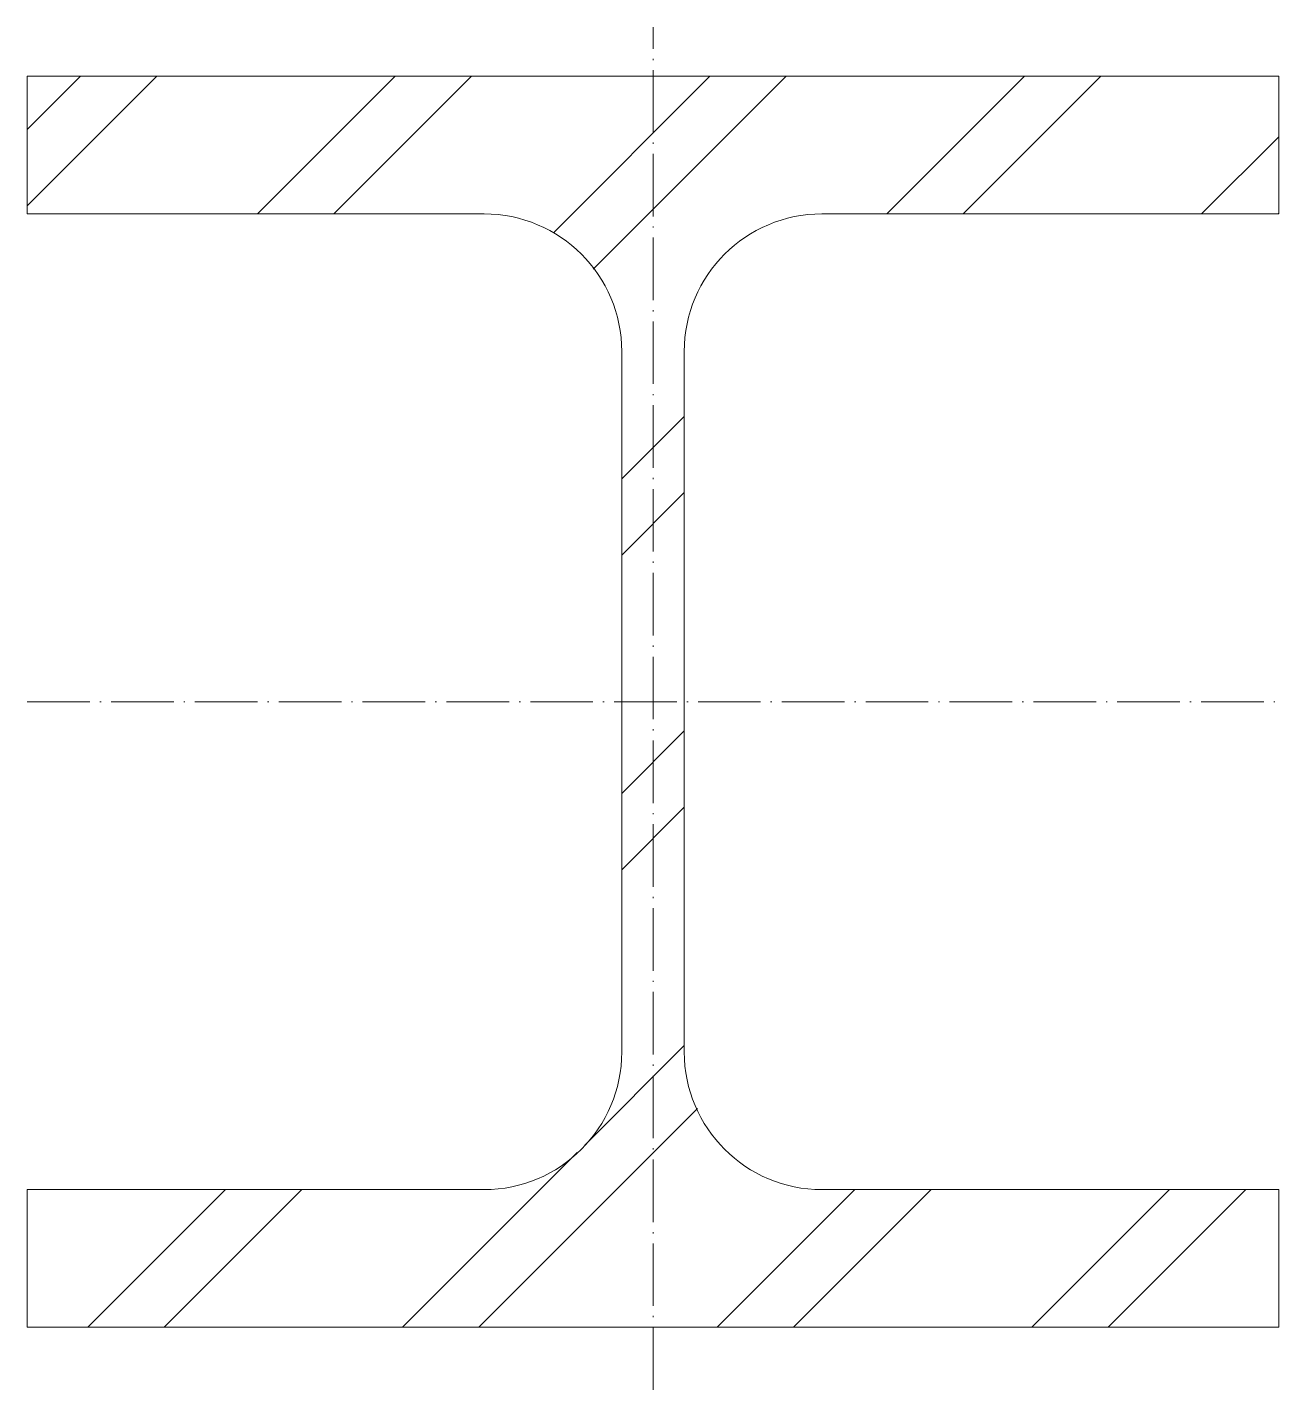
# Model space of a CAD drawing. Header units: metres. Extents: x -50 to 50, y -55 to 54.
import ezdxf

# ---------------------------------------------------------------- set-up
doc = ezdxf.new("R2010")
doc.units = ezdxf.units.M
doc.linetypes.add('MV_hartlijn_staal', pattern=[6.6, 5, -0.8, 0, -0.8])
doc.layers.add('A-DETL-GENF', color=92, linetype='Continuous', lineweight=18)

# ---------------------------------------------------------------- blocks, each defined once
blk = doc.blocks.new('28 Staalprofielen DIN_DIE_DILl 2d - DiL10-4447727-00_0 Basismaterialen')
at = {"layer": 'A-DETL-GENF', "lineweight": 13}
h = blk.add_hatch(dxfattribs=at)
h.set_pattern_fill('FP_479', color=256, style=0, pattern_type=2)
h.set_pattern_definition([(225, (3363.778, 1944.743), (12.57236, -12.57236), []), (225, (3363.778, 1925.693), (12.57236, -12.57236), [])])
h.paths.add_polyline_path([(-50, 50), (-50, 39), (-13.5, 39), (-10.65, 38.63), (-8, 37.53), (-5.72, 35.78), (-3.97, 33.5), (-2.87, 30.85), (-2.5, 28), (-2.5, -28), (-2.87, -30.85), (-3.97, -33.5), (-5.72, -35.78), (-8, -37.53), (-10.65, -38.63), (-13.5, -39), (-50, -39), (-50, -50), (50, -50), (50, -39), (13.5, -39), (10.65, -38.63), (8, -37.53), (5.72, -35.78), (3.97, -33.5), (2.87, -30.85), (2.5, -28), (2.5, 28), (2.87, 30.85), (3.97, 33.5), (5.72, 35.78), (8, 37.53), (10.65, 38.63), (13.5, 39), (50, 39), (50, 50)])
at = {"layer": 'A-DETL-GENF', "linetype": 'MV_hartlijn_staal', "lineweight": 13}
for p, q in [((0, -55), (0, 53.92)), ((-50, 0), (50, 0))]:
    blk.add_line(p, q, dxfattribs=at)
at = {"layer": 'A-DETL-GENF'}
for p, q in [((50, 50), (-50, 50)), ((-50, 50), (-50, 39)), ((50, 50), (-50, 50)), ((-50, 50), (-50, 39)), ((50, 39), (50, 50)), ((50, 50), (50, 39)), ((-50, 39), (-13.5, 39)), ((-50, 39), (-13.5, 39)), ((13.5, 39), (50, 39)), ((50, 39), (13.5, 39)), ((-2.5, 28), (-2.5, -28)), ((-2.5, -28), (-2.5, 28)), ((2.5, -28), (2.5, 28)), ((2.5, -28), (2.5, 28)), ((-13.5, -39), (-50, -39)), ((-50, -39), (-50, -50)), ((-50, -50), (-50, -39)), ((-50, -39), (-13.5, -39)), ((50, -39), (13.5, -39)), ((50, -39), (13.5, -39)), ((50, -50), (50, -39)), ((50, -50), (50, -39)), ((-50, -50), (50, -50)), ((50, -50), (-50, -50))]:
    blk.add_line(p, q, dxfattribs=at)
for centre, start, end in [((-13.5, 28), 360, 90), ((-13.5, 28), 360, 90), ((13.5, 28), 90, 180), ((13.5, 28), 90, 180), ((-13.5, -28), 270, 360), ((-13.5, -28), 270, 0), ((13.5, -28), 180, 270), ((13.5, -28), 180, 270)]:
    blk.add_arc(centre, 11, start, end, dxfattribs=at)

msp = doc.modelspace()

# ---------------------------------------------------------------- block references
msp.add_blockref('28 Staalprofielen DIN_DIE_DILl 2d - DiL10-4447727-00_0 Basismaterialen', (0, 0))

doc.saveas('drawing.dxf')
